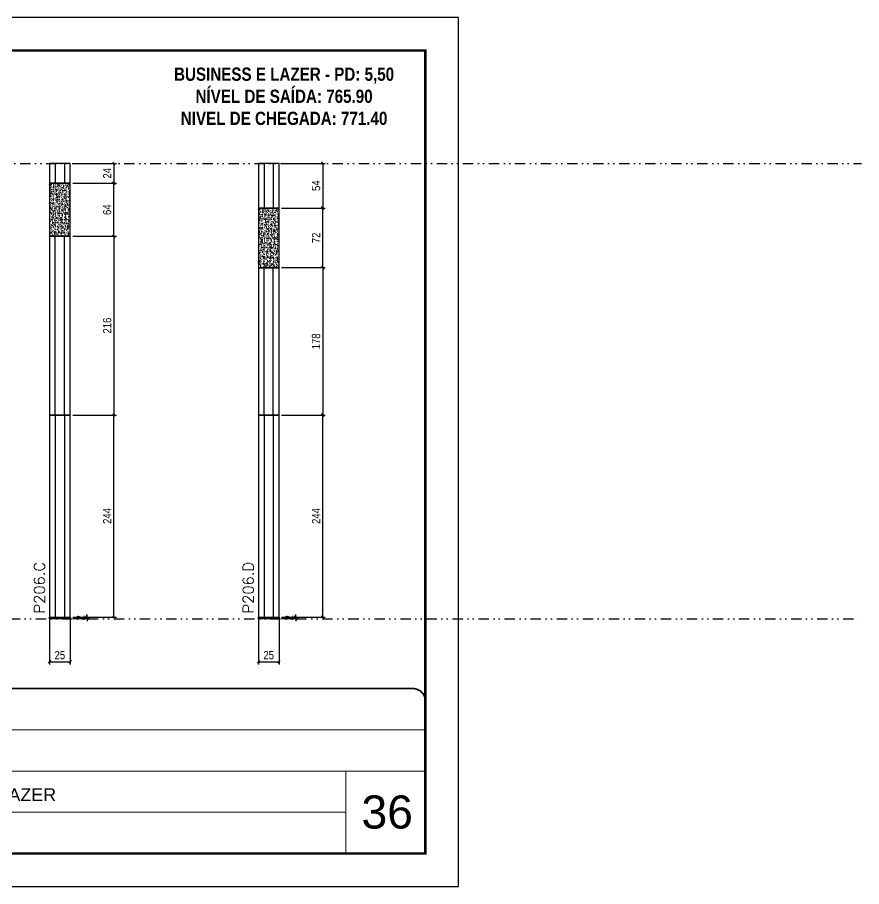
# Model space of a CAD drawing. Extents: x 13379 to 23315, y 867 to 16997.
# Drawn here: x 20093 to 21113, y 6610 to 7660 of the extents above; entities that cross this region are included whole.
import ezdxf

# ---------------------------------------------------------------- set-up
doc = ezdxf.new("R2010")
doc.units = 0
for name, pattern in [('CONTINUO', [0]), ('DASHED', [0.75, 0.5, -0.25]), ('DIVIDE2', [0.625, 0.25, -0.125, 0, -0.125, 0, -0.125])]:
    doc.linetypes.add(name, pattern=pattern)
for name, color, linetype, lineweight in [('CARIMBO', 255, 'Continuous', 9), ('Folhas', 255, 'Continuous', 9), ('SARRAFO DE PRESSAO', 251, 'DASHED', 9), ('Texto Seção', 7, 'Continuous', 15)]:
    doc.layers.add(name, color=color, linetype=linetype, lineweight=lineweight)
for name, color, linetype in [('COTA', 241, 'Continuous'), ('NOMENCLATURA', 7, 'Continuous'), ('Nível', 160, 'Continuous'), ('Painéis', 200, 'Continuous'), ('SARR_2.2x7', 40, 'Continuous')]:
    doc.layers.add(name, color=color, linetype=linetype)
doc.layers.add('Laje_Perimetro', color=7, linetype='Continuous', plot=False)
doc.styles.add('ARIAL', font='arial.ttf')
doc.styles.add('COTA TECNICA', font='techl___.ttf', dxfattribs={"height": 10})
doc.styles.add('COTA TECNICA-50', font='techl___.ttf', dxfattribs={"height": 10})
doc.styles.add('REGUA-120', font='ROMANS.shx', dxfattribs={"height": 15})
doc.styles.add('ROMANC', font='techb___.ttf', dxfattribs={"height": 2.5})
doc.styles.add('Tecnologia', font='')
doc.styles.get('Tecnologia').set_extended_font_data('Forgotten Futurist')
doc.dimstyles.new('COTA PAINEL-50', dxfattribs={"dimtxt": 10, "dimasz": 3, "dimexe": 3, "dimexo": 3, "dimgap": 3, "dimtad": 1, "dimdec": 1, "dimzin": 12, "dimdsep": 46, "dimtxsty": 'COTA TECNICA-50', "dimblk1": 'OBLIQUE', "dimblk2": 'OBLIQUE', "dimsah": 1, "dimcen": 0.9, "dimclrd": 4, "dimclre": 4, "dimclrt": 240, "dimadec": 1, "dimazin": 3, "dimtfac": 1, "dimtdec": 1, "dimtmove": 0, "dimatfit": 3, "dimfxl": 1, "dimtolj": 1, "dimtzin": 12, "dimarcsym": 0})
doc.dimstyles.new('PAINEL', dxfattribs={"dimtxt": 10, "dimasz": 3, "dimexe": 3, "dimexo": 3, "dimgap": 3, "dimtad": 1, "dimdec": 1, "dimzin": 12, "dimdsep": 46, "dimtxsty": 'COTA TECNICA', "dimblk1": 'OBLIQUE', "dimblk2": 'OBLIQUE', "dimsah": 1, "dimcen": 0.9, "dimclrd": 4, "dimclre": 4, "dimclrt": 240, "dimadec": 1, "dimazin": 3, "dimtfac": 1, "dimtdec": 1, "dimtmove": 0, "dimatfit": 3, "dimfxl": 1, "dimtolj": 1, "dimtzin": 12, "dimarcsym": 0})

# ---------------------------------------------------------------- blocks, each defined once
blk = doc.blocks.new('9999999999')
at = {"color": 30, "linetype": 'CONTINUO'}
for p, q in [((98564.6, 34230.2), (98564.6, 34429.4)), ((98564.6, 34379.6), (99584, 34379.6)), ((98564.6, 34329.8), (99488, 34329.8)), ((99584, 34329.8), (99488, 34329.8)), ((99488, 34329.8), (99488, 34230.2)), ((98564.6, 34280), (99488, 34280))]:
    blk.add_line(p, q, dxfattribs=at)
at = {"color": 30, "linetype": 'CONTINUO', "const_width": 2}
blk.add_lwpolyline([(99584, 34230.2), (99584, 34414.4, 0.414214), (99569, 34429.4), (98229, 34429.4, 0.414214), (98214, 34414.4), (98214, 34245.2, 0.414214), (98229, 34230.2), (99584, 34230.2)], format="xyb", dxfattribs=at)
at = {"layer": 'Folhas'}
blk.add_lwpolyline([(98139, 34190.2), (99624, 34190.2), (99624, 35240.2), (98139, 35240.2)], close=True, dxfattribs=at)
at = {"layer": 'Folhas', "color": 30, "const_width": 3}
blk.add_lwpolyline([(98214, 34230.2), (99584, 34230.2), (99584, 35200.2), (98214, 35200.2)], close=True, dxfattribs=at)
at = {"color": 7, "linetype": 'Continuous', "ltscale": 5, "style": 'ARIAL'}
for s, height, p in [('SCHWARTZ', 15.48, (98837.7, 34393.1)), ('GWT', 15.48, (98837.7, 34343.3)), ('BUSINESS CENTER E LAZER', 15.483, (98837.7, 34293.5)), ('NOVA SISTEMAS CONSTRUTIVOS', 11.059, (98263.2, 34267.2)), ('PILARES', 15.48, (98837.7, 34243.7))]:
    blk.add_text(s, height=height, dxfattribs=at).set_placement(p)
at = {"layer": 'Folhas', "color": 7, "style": 'Tecnologia', "width": 1.5}
for s, p in [('CLIENTE:', (98573.7, 34397.2)), ('OBRA:', (98573.7, 34347.3)), ('PAVIMENTO:', (98573.7, 34297.5)), ('PROJETO:', (98573.7, 34247.7))]:
    blk.add_text(s, height=14, dxfattribs=at).set_placement(p)
blk = doc.blocks.new('_Oblique')
at = {"color": 0, "linetype": 'ByBlock', "lineweight": -2}
blk.add_line((-0.5, -0.5), (0.5, 0.5), dxfattribs=at)
blk = doc.blocks.new('*D1278')
at = {"layer": 'COTA', "color": 4, "lineweight": -2, "transparency": 16777216}
for p, q in [((20160.1, 7459.6), (20212.9, 7459.6)), ((20209.9, 7395.6), (20209.9, 7459.6)), ((20160.1, 7395.6), (20212.9, 7395.6))]:
    blk.add_line(p, q, dxfattribs=at)
at = {"layer": 'Defpoints', "color": 0, "transparency": 16777216}
for p in [(20157.1, 7459.6), (20209.9, 7459.6), (20157.1, 7395.6)]:
    blk.add_point(p, dxfattribs=at)
at = {"layer": 'COTA', "color": 4, "lineweight": -2, "transparency": 16777216, "xscale": 3, "yscale": 3, "zscale": 3}
for p, rotation in [((20209.9, 7459.6), 90), ((20209.9, 7395.6), 270)]:
    blk.add_blockref('_Oblique', p, dxfattribs=dict(at, rotation=rotation))
at = {"layer": 'COTA', "color": 240, "transparency": 16777216, "insert": (20201.8, 7427.6), "char_height": 10, "attachment_point": 5, "rotation": 90, "style": 'COTA TECNICA'}
blk.add_mtext('\\A1;64', dxfattribs=at)
blk = doc.blocks.new('*D1279')
at = {"layer": 'COTA', "color": 4, "lineweight": -2, "transparency": 16777216}
for p, q in [((20132.1, 6932.6), (20132.1, 6878.4)), ((20157.1, 6932.6), (20157.1, 6878.4)), ((20132.1, 6881.4), (20157.1, 6881.4))]:
    blk.add_line(p, q, dxfattribs=at)
at = {"layer": 'Defpoints', "color": 0, "transparency": 16777216}
for p in [(20132.1, 6935.6), (20157.1, 6935.6), (20157.1, 6881.4)]:
    blk.add_point(p, dxfattribs=at)
at = {"layer": 'COTA', "color": 4, "lineweight": -2, "transparency": 16777216, "xscale": 3, "yscale": 3, "zscale": 3, "rotation": 180}
blk.add_blockref('_Oblique', (20132.1, 6881.4), dxfattribs=at)
at = {"layer": 'COTA', "color": 4, "lineweight": -2, "transparency": 16777216, "xscale": 3, "yscale": 3, "zscale": 3}
blk.add_blockref('_Oblique', (20157.1, 6881.4), dxfattribs=at)
at = {"layer": 'COTA', "color": 240, "transparency": 16777216, "insert": (20144.6, 6889.5), "char_height": 10, "attachment_point": 5, "style": 'COTA TECNICA'}
blk.add_mtext('\\A1;25', dxfattribs=at)
blk = doc.blocks.new('*D1280')
at = {"layer": 'COTA', "color": 4, "lineweight": -2, "transparency": 16777216}
for p, q in [((20160.1, 6935.6), (20180.4, 6935.6)), ((20160.1, 6933.6), (20180.4, 6933.6)), ((20177.4, 6935.6), (20177.4, 6938.6)), ((20177.4, 6933.6), (20177.4, 6935.6)), ((20177.4, 6933.6), (20177.4, 6930.6))]:
    blk.add_line(p, q, dxfattribs=at)
at = {"layer": 'Defpoints', "color": 0, "transparency": 16777216}
for p in [(20157.1, 6935.6), (20157.1, 6933.6), (20177.4, 6935.6)]:
    blk.add_point(p, dxfattribs=at)
at = {"layer": 'COTA', "color": 4, "lineweight": -2, "transparency": 16777216, "xscale": 3, "yscale": 3, "zscale": 3}
for p, rotation in [((20177.4, 6935.6), 270), ((20177.4, 6933.6), 90)]:
    blk.add_blockref('_Oblique', p, dxfattribs=dict(at, rotation=rotation))
at = {"layer": 'COTA', "color": 240, "transparency": 16777216, "insert": (20169.4, 6934.6), "char_height": 10, "attachment_point": 5, "rotation": 90, "style": 'COTA TECNICA-50'}
blk.add_mtext('\\A1;2', dxfattribs=at)
blk = doc.blocks.new('*D1281')
at = {"layer": 'COTA', "color": 4, "linetype": 'ByBlock', "lineweight": -2, "transparency": 16777216}
for p, q in [((20160.1, 7179.6), (20212.9, 7179.6)), ((20209.9, 6935.6), (20209.9, 7179.6)), ((20160.1, 6935.6), (20212.9, 6935.6))]:
    blk.add_line(p, q, dxfattribs=at)
at = {"layer": 'Defpoints', "color": 0, "linetype": 'ByBlock', "transparency": 16777216}
for p in [(20157.1, 7179.6), (20209.9, 7179.6), (20157.1, 6935.6)]:
    blk.add_point(p, dxfattribs=at)
at = {"layer": 'COTA', "color": 4, "linetype": 'ByBlock', "lineweight": -2, "transparency": 16777216, "xscale": 3, "yscale": 3, "zscale": 3}
for p, rotation in [((20209.9, 7179.6), 90), ((20209.9, 6935.6), 270)]:
    blk.add_blockref('_Oblique', p, dxfattribs=dict(at, rotation=rotation))
at = {"layer": 'COTA', "color": 240, "linetype": 'ByBlock', "transparency": 16777216, "insert": (20201.8, 7057.6), "char_height": 10, "attachment_point": 5, "rotation": 90, "style": 'COTA TECNICA'}
blk.add_mtext('\\A1;244', dxfattribs=at)
blk = doc.blocks.new('*D1282')
at = {"layer": 'COTA', "color": 4, "lineweight": -2, "transparency": 16777216}
for p, q in [((20160.1, 7395.6), (20212.9, 7395.6)), ((20209.9, 7395.6), (20209.9, 7179.6)), ((20160.1, 7179.6), (20212.9, 7179.6))]:
    blk.add_line(p, q, dxfattribs=at)
at = {"layer": 'Defpoints', "color": 0, "transparency": 16777216}
for p in [(20157.1, 7395.6), (20157.1, 7179.6), (20209.9, 7179.6)]:
    blk.add_point(p, dxfattribs=at)
at = {"layer": 'COTA', "color": 4, "lineweight": -2, "transparency": 16777216, "xscale": 3, "yscale": 3, "zscale": 3}
for p, rotation in [((20209.9, 7395.6), 90), ((20209.9, 7179.6), 270)]:
    blk.add_blockref('_Oblique', p, dxfattribs=dict(at, rotation=rotation))
at = {"layer": 'COTA', "color": 240, "transparency": 16777216, "insert": (20201.8, 7287.6), "char_height": 10, "attachment_point": 5, "rotation": 90, "style": 'COTA TECNICA'}
blk.add_mtext('\\A1;216', dxfattribs=at)
blk = doc.blocks.new('*D1283')
at = {"layer": 'COTA', "color": 4, "lineweight": -2, "transparency": 16777216}
for p, q in [((20160.1, 7483.6), (20212.9, 7483.6)), ((20209.9, 7483.6), (20209.9, 7459.6)), ((20160.1, 7459.6), (20212.9, 7459.6))]:
    blk.add_line(p, q, dxfattribs=at)
at = {"layer": 'Defpoints', "color": 0, "transparency": 16777216}
for p in [(20157.1, 7483.6), (20157.1, 7459.6), (20209.9, 7459.6)]:
    blk.add_point(p, dxfattribs=at)
at = {"layer": 'COTA', "color": 4, "lineweight": -2, "transparency": 16777216, "xscale": 3, "yscale": 3, "zscale": 3}
for p, rotation in [((20209.9, 7483.6), 90), ((20209.9, 7459.6), 270)]:
    blk.add_blockref('_Oblique', p, dxfattribs=dict(at, rotation=rotation))
at = {"layer": 'COTA', "color": 240, "transparency": 16777216, "insert": (20201.8, 7471.6), "char_height": 10, "attachment_point": 5, "rotation": 90, "style": 'COTA TECNICA'}
blk.add_mtext('\\A1;24', dxfattribs=at)
blk = doc.blocks.new('*D1284')
at = {"layer": 'COTA', "color": 4, "lineweight": -2, "transparency": 16777216}
for p, q in [((20412.3, 7429.6), (20465.1, 7429.6)), ((20462.1, 7357.6), (20462.1, 7429.6)), ((20412.3, 7357.6), (20465.1, 7357.6))]:
    blk.add_line(p, q, dxfattribs=at)
at = {"layer": 'Defpoints', "color": 0, "transparency": 16777216}
for p in [(20409.3, 7429.6), (20462.1, 7429.6), (20409.3, 7357.6)]:
    blk.add_point(p, dxfattribs=at)
at = {"layer": 'COTA', "color": 4, "lineweight": -2, "transparency": 16777216, "xscale": 3, "yscale": 3, "zscale": 3}
for p, rotation in [((20462.1, 7429.6), 90), ((20462.1, 7357.6), 270)]:
    blk.add_blockref('_Oblique', p, dxfattribs=dict(at, rotation=rotation))
at = {"layer": 'COTA', "color": 240, "transparency": 16777216, "insert": (20454.1, 7393.6), "char_height": 10, "attachment_point": 5, "rotation": 90, "style": 'COTA TECNICA'}
blk.add_mtext('\\A1;72', dxfattribs=at)
blk = doc.blocks.new('*D1285')
at = {"layer": 'COTA', "color": 4, "lineweight": -2, "transparency": 16777216}
for p, q in [((20384.3, 6932.6), (20384.3, 6878.4)), ((20409.3, 6932.6), (20409.3, 6878.4)), ((20384.3, 6881.4), (20409.3, 6881.4))]:
    blk.add_line(p, q, dxfattribs=at)
at = {"layer": 'Defpoints', "color": 0, "transparency": 16777216}
for p in [(20384.3, 6935.6), (20409.3, 6935.6), (20409.3, 6881.4)]:
    blk.add_point(p, dxfattribs=at)
at = {"layer": 'COTA', "color": 4, "lineweight": -2, "transparency": 16777216, "xscale": 3, "yscale": 3, "zscale": 3, "rotation": 180}
blk.add_blockref('_Oblique', (20384.3, 6881.4), dxfattribs=at)
at = {"layer": 'COTA', "color": 4, "lineweight": -2, "transparency": 16777216, "xscale": 3, "yscale": 3, "zscale": 3}
blk.add_blockref('_Oblique', (20409.3, 6881.4), dxfattribs=at)
at = {"layer": 'COTA', "color": 240, "transparency": 16777216, "insert": (20396.8, 6889.5), "char_height": 10, "attachment_point": 5, "style": 'COTA TECNICA'}
blk.add_mtext('\\A1;25', dxfattribs=at)
blk = doc.blocks.new('*D1286')
at = {"layer": 'COTA', "color": 4, "lineweight": -2, "transparency": 16777216}
for p, q in [((20412.3, 6935.6), (20432.6, 6935.6)), ((20412.3, 6933.6), (20432.6, 6933.6)), ((20429.6, 6935.6), (20429.6, 6938.6)), ((20429.6, 6933.6), (20429.6, 6935.6)), ((20429.6, 6933.6), (20429.6, 6930.6))]:
    blk.add_line(p, q, dxfattribs=at)
at = {"layer": 'Defpoints', "color": 0, "transparency": 16777216}
for p in [(20409.3, 6935.6), (20409.3, 6933.6), (20429.6, 6935.6)]:
    blk.add_point(p, dxfattribs=at)
at = {"layer": 'COTA', "color": 4, "lineweight": -2, "transparency": 16777216, "xscale": 3, "yscale": 3, "zscale": 3}
for p, rotation in [((20429.6, 6935.6), 270), ((20429.6, 6933.6), 90)]:
    blk.add_blockref('_Oblique', p, dxfattribs=dict(at, rotation=rotation))
at = {"layer": 'COTA', "color": 240, "transparency": 16777216, "insert": (20421.6, 6934.6), "char_height": 10, "attachment_point": 5, "rotation": 90, "style": 'COTA TECNICA-50'}
blk.add_mtext('\\A1;2', dxfattribs=at)
blk = doc.blocks.new('*D1288')
at = {"layer": 'COTA', "color": 4, "linetype": 'ByBlock', "lineweight": -2, "transparency": 16777216}
for p, q in [((20412.3, 7179.6), (20465.1, 7179.6)), ((20462.1, 6935.6), (20462.1, 7179.6)), ((20412.3, 6935.6), (20465.1, 6935.6))]:
    blk.add_line(p, q, dxfattribs=at)
at = {"layer": 'Defpoints', "color": 0, "linetype": 'ByBlock', "transparency": 16777216}
for p in [(20409.3, 7179.6), (20462.1, 7179.6), (20409.3, 6935.6)]:
    blk.add_point(p, dxfattribs=at)
at = {"layer": 'COTA', "color": 4, "linetype": 'ByBlock', "lineweight": -2, "transparency": 16777216, "xscale": 3, "yscale": 3, "zscale": 3}
for p, rotation in [((20462.1, 7179.6), 90), ((20462.1, 6935.6), 270)]:
    blk.add_blockref('_Oblique', p, dxfattribs=dict(at, rotation=rotation))
at = {"layer": 'COTA', "color": 240, "linetype": 'ByBlock', "transparency": 16777216, "insert": (20454.1, 7057.6), "char_height": 10, "attachment_point": 5, "rotation": 90, "style": 'COTA TECNICA'}
blk.add_mtext('\\A1;244', dxfattribs=at)
blk = doc.blocks.new('*D1289')
at = {"layer": 'COTA', "color": 4, "lineweight": -2, "transparency": 16777216}
for p, q in [((20412.3, 7357.6), (20465.1, 7357.6)), ((20462.1, 7357.6), (20462.1, 7179.6)), ((20412.3, 7179.6), (20465.1, 7179.6))]:
    blk.add_line(p, q, dxfattribs=at)
at = {"layer": 'Defpoints', "color": 0, "transparency": 16777216}
for p in [(20409.3, 7357.6), (20409.3, 7179.6), (20462.1, 7179.6)]:
    blk.add_point(p, dxfattribs=at)
at = {"layer": 'COTA', "color": 4, "lineweight": -2, "transparency": 16777216, "xscale": 3, "yscale": 3, "zscale": 3}
for p, rotation in [((20462.1, 7357.6), 90), ((20462.1, 7179.6), 270)]:
    blk.add_blockref('_Oblique', p, dxfattribs=dict(at, rotation=rotation))
at = {"layer": 'COTA', "color": 240, "transparency": 16777216, "insert": (20454, 7268.6), "char_height": 10, "attachment_point": 5, "rotation": 90, "style": 'COTA TECNICA'}
blk.add_mtext('\\A1;178', dxfattribs=at)
blk = doc.blocks.new('*D1287')
at = {"layer": 'COTA', "color": 4, "lineweight": -2, "transparency": 16777216}
for p, q in [((20412.3, 7483.6), (20465.1, 7483.6)), ((20462.1, 7483.6), (20462.1, 7429.6)), ((20412.3, 7429.6), (20465.1, 7429.6))]:
    blk.add_line(p, q, dxfattribs=at)
at = {"layer": 'Defpoints', "color": 0, "transparency": 16777216}
for p in [(20409.3, 7483.6), (20409.3, 7429.6), (20462.1, 7429.6)]:
    blk.add_point(p, dxfattribs=at)
at = {"layer": 'COTA', "color": 4, "lineweight": -2, "transparency": 16777216, "xscale": 3, "yscale": 3, "zscale": 3}
for p, rotation in [((20462.1, 7483.6), 90), ((20462.1, 7429.6), 270)]:
    blk.add_blockref('_Oblique', p, dxfattribs=dict(at, rotation=rotation))
at = {"layer": 'COTA', "color": 240, "transparency": 16777216, "insert": (20454, 7456.6), "char_height": 10, "attachment_point": 5, "rotation": 90, "style": 'COTA TECNICA'}
blk.add_mtext('\\A1;54', dxfattribs=at)

msp = doc.modelspace()

# ---------------------------------------------------------------- hatches: boundary and pattern name
at = {"layer": 'COTA'}
h = msp.add_hatch(dxfattribs=at)
h.set_pattern_fill('AR-CONC', color=256, scale=0.03)
h.set_pattern_definition([(50, (53.124, 0), (5.4655401, -0.4781726), [0.5715, -6.2865]), (355, (53.124, 0), (-1.0573026, 5.7317054), [0.4572, -5.0292175]), (100.451445, (53.5796, -0.04), (4.4082374, 5.2535326), [0.4857003, -5.3427073]), (46.1842, (53.124, 1.524), (8.1323712, -1.2612698), [0.85725, -9.42975]), (96.635558, (53.802, 1.419), (7.122124, 7.4227837), [0.7285507, -8.0140682]), (351.18415, (53.124, 1.524), (7.122124, 7.4227837), [0.685799, -7.543792]), (21, (53.886, 1.143), (4.5484317, -3.0679559), [0.5715, -6.2865]), (326, (53.886, 1.143), (1.8540609, 5.525639), [0.4572, -5.0292]), (71.451445, (54.265, 0.8873), (6.4024926, 2.4576831), [0.4857003, -5.3426981]), (37.5, (53.1241, 0), (0.0926581, 2.53665117), [0, -4.96824, 0, -5.1054, 0, -5.04825]), (7.5, (53.124, 0), (2.00458988, 3.00541724), [0, -2.91084, 0, -4.85394, 0, -1.92405]), (327.5, (51.4249, 0), (4.06771786, -0.17186232), [0, -1.905, 0, -5.9436, 0, -7.8867]), (317.5, (50.663, 0), (4.44387544, 0.76279473), [0, -2.4765, 0, -3.94716, 0, -5.6007])])
h.paths.add_polyline_path([(20157.09, 7459.57), (20132.09, 7459.57), (20132.09, 7395.57), (20157.09, 7395.57)])
h = msp.add_hatch(dxfattribs=at)
h.set_pattern_fill('AR-CONC', color=256, scale=0.03)
h.set_pattern_definition([(50, (305.3303, -30), (5.4655401, -0.4781726), [0.5715, -6.2865]), (355, (305.33, -30), (-1.0573026, 5.7317054), [0.4572, -5.0292175]), (100.451445, (305.7857, -30.04), (4.4082374, 5.2535326), [0.4857003, -5.3427073]), (46.1842, (305.33, -28.476), (8.1323712, -1.2612698), [0.85725, -9.42975]), (96.635558, (306.008, -28.581), (7.122124, 7.4227837), [0.7285507, -8.0140682]), (351.18415, (305.33, -28.476), (7.122124, 7.4227837), [0.685799, -7.543792]), (21, (306.0923, -28.857), (4.5484317, -3.0679559), [0.5715, -6.2865]), (326, (306.092, -28.857), (1.8540609, 5.525639), [0.4572, -5.0292]), (71.451445, (306.4713, -29.1127), (6.4024926, 2.4576831), [0.4857003, -5.3426981]), (37.5, (305.3303, -30), (0.0926581, 2.53665117), [0, -4.96824, 0, -5.1054, 0, -5.04825]), (7.5, (305.3303, -30), (2.00458988, 3.00541724), [0, -2.91084, 0, -4.85394, 0, -1.92405]), (327.5, (303.631, -30), (4.06771786, -0.17186232), [0, -1.905, 0, -5.9436, 0, -7.8867]), (317.5, (302.869, -30), (4.44387544, 0.76279473), [0, -2.4765, 0, -3.94716, 0, -5.6007])])
h.paths.add_polyline_path([(20409.29, 7429.57), (20384.29, 7429.57), (20384.29, 7357.57), (20409.29, 7357.57)])

# ---------------------------------------------------------------- linework, layer by layer
at = {"layer": 'COTA', "linetype": 'ByBlock'}
for points in [[(20132.09, 7395.57), (20157.09, 7395.57), (20157.09, 7459.57), (20132.09, 7459.57)], [(20384.29, 7357.57), (20409.29, 7357.57), (20409.29, 7429.57), (20384.29, 7429.57)]]:
    msp.add_lwpolyline(points, close=True, dxfattribs=at)
at = {"layer": 'Laje_Perimetro'}
msp.add_lwpolyline([(20626, 7659.92), (19141, 7659.92), (19141, 6609.92), (20626, 6609.92)], close=True, dxfattribs=at)
at = {"layer": 'Nível', "color": 4, "linetype": 'DIVIDE2', "ltscale": 50}
for p, q in [((19216, 7483.57), (21112.79, 7483.57)), ((17631, 6933.57), (21112.79, 6933.57))]:
    msp.add_line(p, q, dxfattribs=at)
at = {"layer": 'Painéis'}
for points in [[(20132.09, 7459.57), (20157.09, 7459.57), (20157.09, 7483.57), (20132.09, 7483.57)], [(20384.29, 7429.57), (20409.29, 7429.57), (20409.29, 7483.57), (20384.29, 7483.57)], [(20132.09, 7179.57), (20157.09, 7179.57), (20157.09, 7395.57), (20132.09, 7395.57)], [(20384.29, 7179.57), (20409.29, 7179.57), (20409.29, 7357.57), (20384.29, 7357.57)], [(20132.09, 6935.57), (20157.09, 6935.57), (20157.09, 7179.57), (20132.09, 7179.57)], [(20384.29, 6935.57), (20409.29, 6935.57), (20409.29, 7179.57), (20384.29, 7179.57)], [(20132.09, 6935.57), (20157.09, 6935.57), (20157.09, 6933.57), (20132.09, 6933.57)], [(20384.29, 6935.57), (20409.29, 6935.57), (20409.29, 6933.57), (20384.29, 6933.57)]]:
    msp.add_lwpolyline(points, close=True, dxfattribs=at)
at = {"layer": 'SARR_2.2x7'}
for p, q in [((20139.09, 7483.57), (20139.09, 7459.57)), ((20150.09, 7483.57), (20150.09, 7459.57)), ((20391.29, 7483.57), (20391.29, 7429.57)), ((20402.29, 7483.57), (20402.29, 7429.57)), ((20139.09, 7179.57), (20139.09, 7395.57)), ((20150.09, 7179.57), (20150.09, 7395.57)), ((20391.29, 7179.57), (20391.29, 7357.57)), ((20402.29, 7179.57), (20402.29, 7357.57)), ((20139.09, 7179.57), (20139.09, 6935.57)), ((20150.09, 7179.57), (20150.09, 6935.57)), ((20391.29, 7179.57), (20391.29, 6935.57)), ((20402.29, 7179.57), (20402.29, 6935.57))]:
    msp.add_line(p, q, dxfattribs=at)

# ---------------------------------------------------------------- block references
at = {"layer": 'SARRAFO DE PRESSAO', "color": 6, "linetype": 'ByBlock'}
msp.add_blockref('9999999999', (-78997.98, -27580.29), dxfattribs=at)

# ---------------------------------------------------------------- texts
at = {"layer": 'CARIMBO', "style": 'ARIAL'}
msp.add_text('36', height=40, dxfattribs=at).set_placement((20508.86, 6680.06))
at = {"layer": 'NOMENCLATURA', "color": 2, "insert": (20415.38, 7625.98), "char_height": 16, "attachment_point": 2, "style": 'ROMANC'}
msp.add_mtext_dynamic_manual_height_columns('\\PBUSINESS E LAZER - PD: 5,50\\PNÍVEL DE SAÍDA: 765.90\\PNIVEL DE CHEGADA: 771.40', width=376.0554, gutter_width=1, heights=[0], dxfattribs=at)
at = {"layer": 'Texto Seção', "char_height": 13, "width": 285.3299, "attachment_point": 1, "rotation": 90, "style": 'REGUA-120'}
for s, insert in [('P206.C', (20113.41, 6939.71)), ('P206.D', (20365.62, 6939.71))]:
    msp.add_mtext(s, dxfattribs=dict(at, insert=insert))

# ---------------------------------------------------------------- dimensions: what is measured, and where the dimension line sits
at = {"layer": 'COTA'}
for base, p1, p2, picture, middle in [((20209.92, 7459.57), (20157.09, 7483.57), (20157.09, 7459.57), '*D1283', (20201.85, 7471.57)), ((20462.12, 7429.57), (20409.29, 7483.57), (20409.29, 7429.57), '*D1287', (20454.02, 7456.57)), ((20209.92, 7179.57), (20157.09, 7395.57), (20157.09, 7179.57), '*D1282', (20201.82, 7287.57)), ((20462.12, 7179.57), (20409.29, 7357.57), (20409.29, 7179.57), '*D1289', (20454.03, 7268.57))]:
    dim = msp.add_linear_dim(base=base, p1=p1, p2=p2, angle=90, dimstyle='PAINEL', dxfattribs=at)
    dim.commit()
    dim.dimension.update_dxf_attribs({"geometry": picture, "text_midpoint": middle})
for base, p1, p2, picture, middle in [((20209.92, 7459.57), (20157.09, 7395.57), (20157.09, 7459.57), '*D1278', (20201.82, 7427.57)), ((20462.12, 7429.57), (20409.29, 7357.57), (20409.29, 7429.57), '*D1284', (20454.05, 7393.57))]:
    dim = msp.add_linear_dim(base=base, p1=p1, p2=p2, angle=90, dimstyle='PAINEL', override={"dimarcsym": 2}, dxfattribs=at)
    dim.commit()
    dim.dimension.update_dxf_attribs({"geometry": picture, "text_midpoint": middle})
at = {"layer": 'COTA', "linetype": 'ByBlock'}
for base, p1, p2, picture, middle in [((20209.92, 7179.57), (20157.09, 6935.57), (20157.09, 7179.57), '*D1281', (20201.85, 7057.57)), ((20462.12, 7179.57), (20409.29, 6935.57), (20409.29, 7179.57), '*D1288', (20454.05, 7057.57))]:
    dim = msp.add_linear_dim(base=base, p1=p1, p2=p2, angle=90, dimstyle='PAINEL', dxfattribs=at)
    dim.commit()
    dim.dimension.update_dxf_attribs({"geometry": picture, "text_midpoint": middle})
at = {"layer": 'COTA'}
for base, p1, p2, picture, middle in [((20157.09, 6881.39), (20132.09, 6935.57), (20157.09, 6935.57), '*D1279', (20144.59, 6889.5)), ((20409.29, 6881.39), (20384.29, 6935.57), (20409.29, 6935.57), '*D1285', (20396.79, 6889.5))]:
    dim = msp.add_linear_dim(base=base, p1=p1, p2=p2, dimstyle='PAINEL', override={"dimarcsym": 2}, dxfattribs=at)
    dim.commit()
    dim.dimension.update_dxf_attribs({"geometry": picture, "text_midpoint": middle})
for base, p1, p2, picture, middle in [((20177.44, 6935.57), (20157.09, 6933.57), (20157.09, 6935.57), '*D1280', (20177.44, 6934.57)), ((20429.64, 6935.57), (20409.29, 6933.57), (20409.29, 6935.57), '*D1286', (20429.64, 6934.57))]:
    dim = msp.add_linear_dim(base=base, p1=p1, p2=p2, angle=90, dimstyle='COTA PAINEL-50', dxfattribs=at)
    dim.commit()
    dim.dimension.update_dxf_attribs({"geometry": picture, "text_midpoint": middle, "dimtype": 160})

doc.saveas('drawing.dxf')
